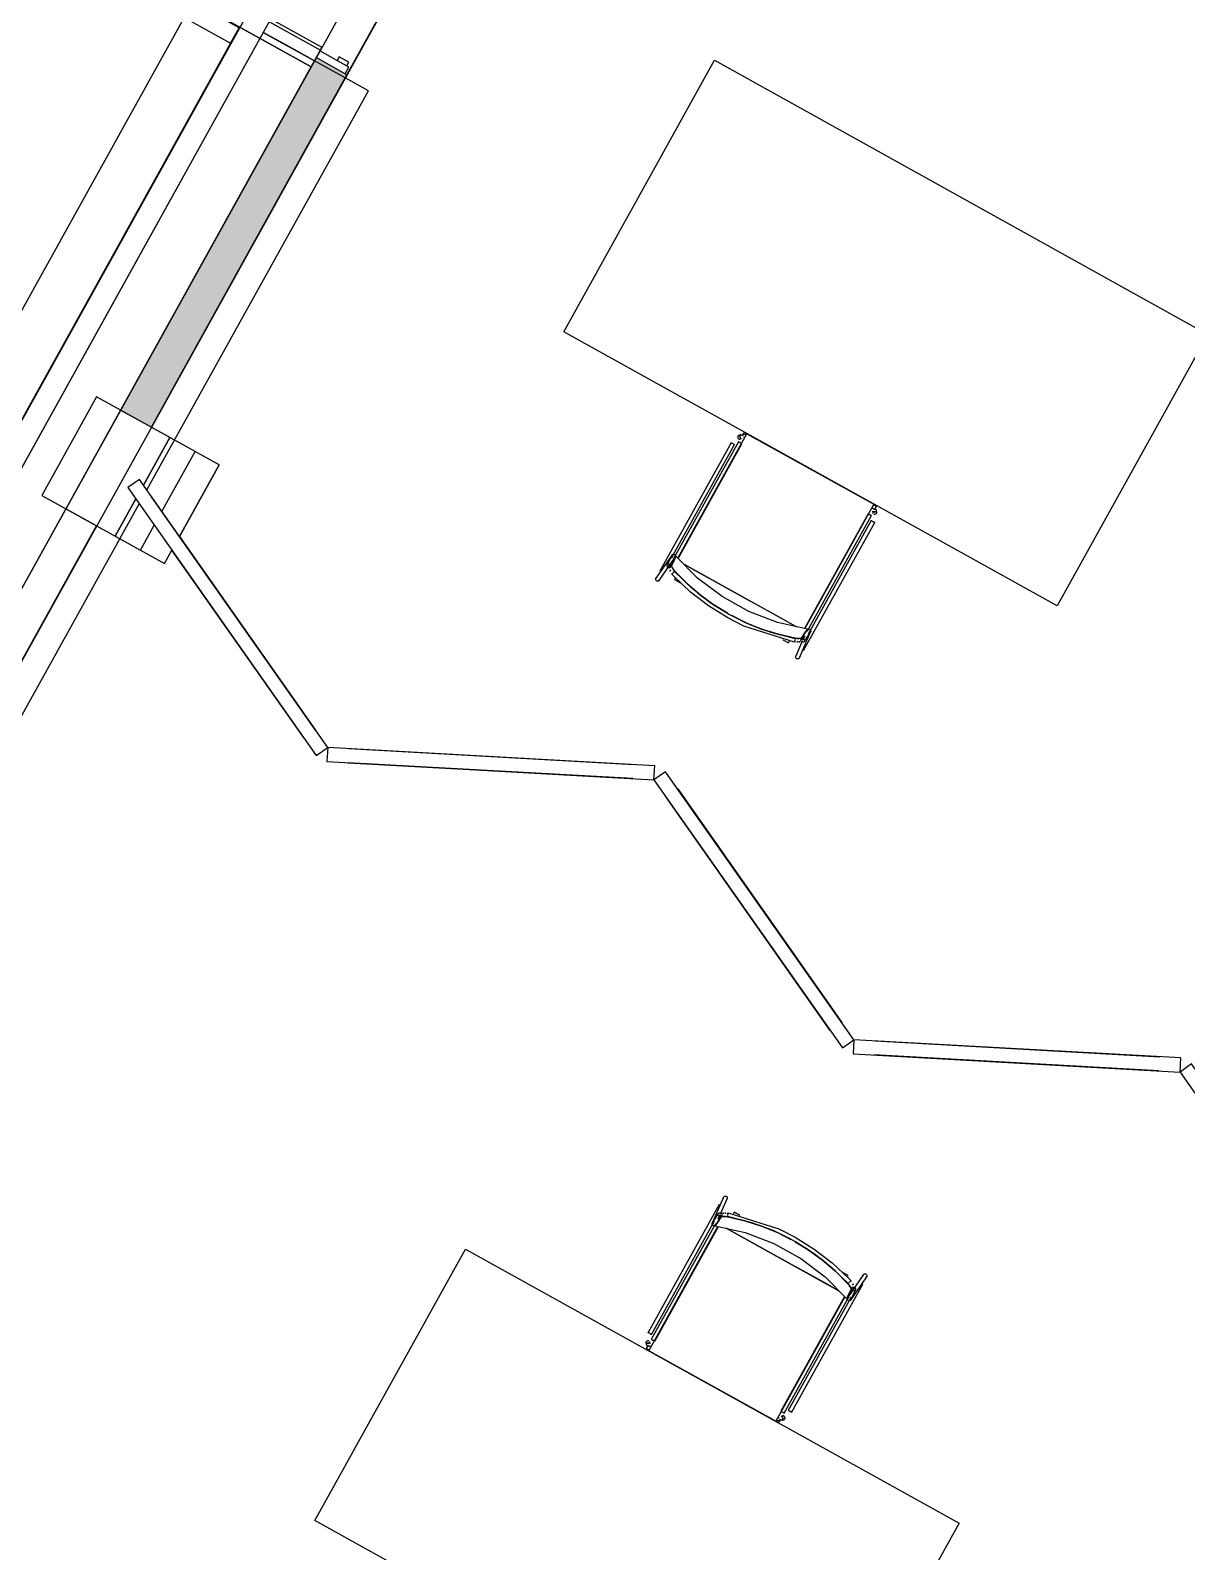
# Model space of a CAD drawing. Header units: metres. Extents: x 2.3 to 42.8, y 0.9 to 31.9.
# Drawn here: x 23.138 to 24.429, y 21.248 to 22.945 of the extents above; entities that cross this region are included whole.
import ezdxf

# ---------------------------------------------------------------- set-up
doc = ezdxf.new("R2010")
doc.units = ezdxf.units.M
for name, color, linetype in [('ARREDI', 9, 'Continuous'), ('PARETI_STRUTTURE', 7, 'Continuous'), ('PILASTRI_SETTI', 8, 'Continuous'), ('PORTE_SCALE', 2, 'Continuous')]:
    doc.layers.add(name, color=color, linetype=linetype)

msp = doc.modelspace()

# ---------------------------------------------------------------- linework, layer by layer
at = {"layer": 'ARREDI'}
for points in [[(25.5648, 26.8977), (21.4984, 19.5741)], [(23.7335, 22.6087), (23.9017, 22.9116)], [(23.9017, 22.9116), (24.4525, 22.6058)], [(24.2843, 22.3029), (23.7335, 22.6087)], [(24.4525, 22.6058), (24.2843, 22.3029)], [(23.2389, 22.5214), (23.1777, 22.4112), (23.2328, 22.3806), (23.2559, 22.4223)], [(23.2644, 22.4376), (23.294, 22.4908), (23.2389, 22.5214)], [(23.349, 22.4602), (23.2939, 22.4908), (23.2644, 22.4376)], [(23.8609, 22.3562), (23.938, 22.495)], [(23.9307, 22.4906), (23.9305, 22.4913), (23.9301, 22.4919), (23.9297, 22.4925), (23.9291, 22.4928), (23.9286, 22.4929), (23.9283, 22.4928), (23.9283, 22.4928), (23.9282, 22.4927), (23.9278, 22.4923), (23.9277, 22.4918), (23.9277, 22.4911)], [(23.9277, 22.4911), (23.9279, 22.4904), (23.9282, 22.4897), (23.9287, 22.4892), (23.9292, 22.4889), (23.9297, 22.4888), (23.93, 22.4888), (23.93, 22.4888), (23.9302, 22.4889), (23.9305, 22.4893), (23.9307, 22.4899), (23.9307, 22.4906)], [(23.9324, 22.4929), (23.9319, 22.4934), (23.9314, 22.4938), (23.9309, 22.4939), (23.9306, 22.4938), (23.9304, 22.4937), (23.9301, 22.4933), (23.9299, 22.4927), (23.9299, 22.4921)], [(23.9299, 22.4921), (23.9301, 22.4914), (23.9304, 22.4907), (23.9309, 22.4902), (23.9314, 22.4898), (23.932, 22.4897)], [(23.9373, 22.4942), (23.937, 22.4949), (23.9364, 22.4954), (23.9357, 22.4956), (23.9349, 22.4956), (23.9342, 22.4953), (23.9336, 22.4949), (23.9334, 22.4945), (23.9333, 22.4942), (23.9331, 22.4935)], [(23.9373, 22.4942), (23.937, 22.4949), (23.9364, 22.4954), (23.9357, 22.4956), (23.9349, 22.4956), (23.9345, 22.4955), (23.9342, 22.4953), (23.9336, 22.4949), (23.9333, 22.4942), (23.9331, 22.4935)], [(23.9342, 22.4916), (23.935, 22.4913), (23.9357, 22.4913)], [(23.9342, 22.4916), (23.935, 22.4913), (23.9357, 22.4913), (23.9362, 22.4915)], [(23.938, 22.495), (24.0797, 22.4163), (24.0026, 22.2775)], [(24.0792, 22.4166), (24.0558, 22.4296), (24.0323, 22.4426), (24.0088, 22.4556), (23.9854, 22.4687), (23.9619, 22.4817), (23.9384, 22.4947)], [(23.9204, 22.485), (23.9203, 22.485)], [(23.9204, 22.485), (23.9207, 22.4848), (23.9211, 22.4846)], [(23.9211, 22.4846), (23.9217, 22.4843), (23.9223, 22.4839), (23.923, 22.4835), (23.9235, 22.4832), (23.9239, 22.483), (23.9241, 22.4829)], [(23.9318, 22.4842), (23.9312, 22.4845), (23.9306, 22.4849), (23.9299, 22.4852), (23.9293, 22.4855), (23.9289, 22.4858), (23.9287, 22.4859)], [(23.349, 22.4602), (23.3047, 22.3803), (23.4566, 22.1643)], [(23.2559, 22.4223), (23.2328, 22.3806), (23.2879, 22.3501), (23.2962, 22.365)], [(23.4566, 22.1643), (23.2735, 22.4246)], [(24.0769, 22.4036), (24.0767, 22.4037), (24.0763, 22.404), (24.0757, 22.4043), (24.075, 22.4046), (24.0744, 22.405), (24.0738, 22.4053)], [(24.0777, 22.4129), (24.0778, 22.4124), (24.0782, 22.4118), (24.0788, 22.4113), (24.0795, 22.4111), (24.0803, 22.4111), (24.081, 22.4114)], [(24.0778, 22.4124), (24.0782, 22.4118), (24.0788, 22.4113), (24.0795, 22.4111), (24.0803, 22.4111), (24.081, 22.4114)], [(24.0784, 22.4084), (24.0788, 22.408), (24.0793, 22.4077), (24.08, 22.4076), (24.0808, 22.4077), (24.0815, 22.4079)], [(24.0798, 22.4078), (24.0792, 22.4074), (24.0788, 22.4069), (24.0787, 22.4065), (24.0787, 22.4063), (24.0788, 22.406)], [(24.0794, 22.4154), (24.0802, 22.4154), (24.0809, 22.4151), (24.0815, 22.4147), (24.0819, 22.414), (24.082, 22.4136), (24.082, 22.4133), (24.0819, 22.4125), (24.0815, 22.4119), (24.081, 22.4114), (24.0815, 22.4119), (24.0817, 22.4122), (24.0819, 22.4125), (24.082, 22.4133), (24.0819, 22.414), (24.0815, 22.4147), (24.0809, 22.4151), (24.0802, 22.4154), (24.0794, 22.4154)], [(24.0797, 22.4053), (24.0804, 22.4052), (24.0811, 22.4053), (24.0819, 22.4055)], [(24.0819, 22.4055), (24.0824, 22.4058), (24.0828, 22.4063), (24.083, 22.4068), (24.083, 22.4069), (24.0829, 22.4072), (24.0825, 22.4076), (24.0819, 22.4079), (24.0813, 22.408), (24.0805, 22.408), (24.0798, 22.4078)], [(24.0815, 22.4079), (24.0821, 22.4082), (24.0825, 22.4087), (24.0826, 22.4092), (24.0826, 22.4094), (24.0826, 22.4094), (24.0825, 22.4097), (24.0822, 22.41), (24.0816, 22.4103), (24.0809, 22.4104), (24.0801, 22.4104)], [(24.0768, 22.3981), (24.077, 22.398), (24.0774, 22.3978), (24.0779, 22.3975), (24.0786, 22.3972), (24.0792, 22.3968), (24.0798, 22.3965)], [(24.0798, 22.3965), (24.0802, 22.3962), (24.0805, 22.3961), (24.0805, 22.396), (24.0805, 22.396)], [(23.4437, 22.1552), (23.2962, 22.365)], [(23.855, 22.3566), (23.8545, 22.3571), (23.8541, 22.3578), (23.854, 22.3585), (23.8541, 22.3593), (23.8544, 22.3597), (23.8544, 22.3597), (23.8545, 22.3599), (23.8551, 22.3604), (23.8558, 22.3606)], [(23.9917, 22.267), (23.9941, 22.2666), (23.9964, 22.2665), (23.9981, 22.2667), (23.9989, 22.267), (24.0022, 22.2719), (24.0055, 22.2768), (23.9721, 22.2844), (23.9401, 22.2966), (23.9102, 22.3132), (23.8829, 22.3339), (23.8588, 22.3583), (23.8564, 22.3529), (23.854, 22.3475)], [(23.8558, 22.3606), (23.8566, 22.3606), (23.8573, 22.3603), (23.8578, 22.3598), (23.8582, 22.3591), (23.8583, 22.3584)], [(23.8565, 22.3564), (23.8588, 22.3583)], [(23.8588, 22.3583), (23.8565, 22.3564)], [(23.841, 22.3421), (23.841, 22.3422), (23.8411, 22.3421), (23.8413, 22.342), (23.8418, 22.3417)], [(23.8418, 22.3417), (23.8424, 22.3414)], [(23.85, 22.3456), (23.8494, 22.346), (23.849, 22.3467), (23.8489, 22.3474), (23.8489, 22.3475), (23.849, 22.3481), (23.8491, 22.3483), (23.8494, 22.3488), (23.85, 22.3492), (23.8507, 22.3494)], [(23.8507, 22.3494), (23.8515, 22.3494), (23.8522, 22.3492), (23.8527, 22.3487), (23.8531, 22.348), (23.8532, 22.3473), (23.8531, 22.3466), (23.853, 22.3465), (23.8527, 22.346), (23.8521, 22.3455), (23.8514, 22.3453)], [(23.851, 22.345), (23.8534, 22.3504), (23.854, 22.3517)], [(23.8518, 22.3427), (23.8526, 22.3416)], [(23.8526, 22.3416), (23.8519, 22.3427)], [(23.8577, 22.3414), (23.8561, 22.3433), (23.8548, 22.3452), (23.8541, 22.3467), (23.8539, 22.3475)], [(23.854, 22.3475), (23.8541, 22.3466), (23.8549, 22.3451), (23.8562, 22.3432), (23.8577, 22.3414)], [(23.8543, 22.3386), (23.8541, 22.3384), (23.8541, 22.3384), (23.8541, 22.3384), (23.8544, 22.3386), (23.8547, 22.3389), (23.8552, 22.3394), (23.8558, 22.3399), (23.8563, 22.3404)], [(23.8563, 22.3404), (23.8568, 22.3408), (23.8572, 22.3411), (23.8573, 22.3413)], [(23.9018, 22.3035), (23.8862, 22.3148), (23.8714, 22.3275), (23.8577, 22.3414)], [(23.8578, 22.3413), (23.8715, 22.3274), (23.8863, 22.3148), (23.9018, 22.3035)], [(23.8675, 22.3494), (23.8801, 22.3425), (23.9002, 22.3313), (23.9204, 22.3201), (23.9406, 22.3089), (23.9608, 22.2977), (23.9809, 22.2865), (23.9934, 22.2796)], [(23.9934, 22.2796), (23.8676, 22.3494)], [(23.8387, 22.3304), (23.8379, 22.3304), (23.8372, 22.3307), (23.8367, 22.3312), (23.8363, 22.3318), (23.8362, 22.3326), (23.8363, 22.3333), (23.8365, 22.3337), (23.8365, 22.3337), (23.8367, 22.3339), (23.8373, 22.3344), (23.838, 22.3346)], [(23.8405, 22.3325), (23.8403, 22.3317), (23.8401, 22.3313), (23.8401, 22.3313), (23.84, 22.3311), (23.8394, 22.3306), (23.8387, 22.3304)], [(23.8582, 22.3344), (23.8579, 22.3337), (23.8575, 22.3331), (23.8573, 22.3327), (23.8572, 22.3325)], [(23.9023, 22.3032), (23.9163, 22.2947)], [(23.9163, 22.2947), (23.9023, 22.3032)], [(23.9212, 22.292), (23.936, 22.2845), (23.9541, 22.2771), (23.9726, 22.2713), (23.9916, 22.267)], [(23.9917, 22.267), (23.9727, 22.2713), (23.9541, 22.2771), (23.9361, 22.2845), (23.9212, 22.292)], [(24.0026, 22.2695), (24.0017, 22.2681), (23.9993, 22.2645)], [(24.0055, 22.2768), (24.0052, 22.2746)], [(24.0054, 22.2759), (24.0059, 22.2765), (24.0066, 22.2767), (24.0073, 22.2768), (24.0081, 22.2766), (24.0087, 22.2761), (24.0091, 22.2755)], [(24.0091, 22.2755), (24.0092, 22.2748), (24.0092, 22.274), (24.0091, 22.2738), (24.0091, 22.2738), (24.0088, 22.2734), (24.0083, 22.2729), (24.0076, 22.2726), (24.0068, 22.2725)], [(23.9845, 22.2618), (23.9846, 22.262), (23.9849, 22.2624), (23.9852, 22.263), (23.9855, 22.2637)], [(23.9912, 22.2626), (23.9911, 22.2624), (23.9911, 22.2623), (23.9911, 22.2623)], [(23.9915, 22.2645), (23.9914, 22.2638), (23.9913, 22.2631)], [(23.9923, 22.263), (23.9913, 22.2631)], [(23.9913, 22.2631), (23.9923, 22.263)], [(23.9919, 22.2666), (23.9918, 22.2663), (23.9917, 22.2659), (23.9916, 22.2652)], [(23.999, 22.267), (23.9982, 22.2666), (23.9965, 22.2665), (23.9943, 22.2666), (23.9917, 22.267)], [(23.9948, 22.2627), (23.9936, 22.2628)], [(23.9937, 22.2628), (23.995, 22.2627)], [(23.9976, 22.2628), (23.9959, 22.2627)], [(23.996, 22.2627), (23.9976, 22.2628)], [(23.9984, 22.2637), (23.9982, 22.2644), (23.9983, 22.2651), (23.9985, 22.2657), (23.9986, 22.2658), (23.9992, 22.2663), (23.9998, 22.2666), (24.0006, 22.2666), (24.0013, 22.2664), (24.0019, 22.2659), (24.0023, 22.2653)], [(24.0023, 22.2653), (24.0025, 22.2645), (24.0024, 22.2638), (24.0022, 22.2633), (24.0021, 22.2631), (24.0016, 22.2627), (24.0015, 22.2627), (24.0009, 22.2624), (24.0001, 22.2624), (23.9994, 22.2626), (23.9988, 22.263)], [(23.9999, 22.2539), (24.0005, 22.2536)], [(24.0005, 22.2536), (24.0009, 22.2534), (24.0012, 22.2532)], [(24.0012, 22.2532), (24.0012, 22.2532)], [(23.9925, 22.245), (23.9923, 22.2457), (23.9924, 22.2464), (23.9925, 22.2467), (23.9925, 22.2467), (23.9927, 22.2471), (23.9933, 22.2476)], [(23.9965, 22.2466), (23.9966, 22.2459), (23.9965, 22.2452), (23.9965, 22.2449), (23.9965, 22.2449), (23.9962, 22.2445), (23.9957, 22.244), (23.995, 22.2437), (23.9942, 22.2437), (23.9935, 22.2439), (23.9929, 22.2443), (23.9925, 22.245)], [(23.4938, 22.1436), (23.8115, 22.1259)], [(23.4929, 22.1279), (23.8107, 22.1102)], [(23.8107, 22.1102), (23.4929, 22.1279)], [(24.0438, 21.8382), (23.8607, 22.0986)], [(23.8607, 22.0986), (24.0438, 21.8382)], [(24.0309, 21.8292), (23.8478, 22.0895)], [(24.081, 21.8176), (24.3988, 21.7998)], [(24.0801, 21.8019), (24.3979, 21.7841)], [(24.3979, 21.7841), (24.0801, 21.8019)], [(23.9118, 21.6415), (23.9116, 21.6422), (23.9117, 21.6429), (23.9118, 21.6432), (23.9118, 21.6432), (23.9121, 21.6436), (23.9126, 21.6441), (23.9133, 21.6444), (23.914, 21.6444), (23.9148, 21.6442), (23.9154, 21.6438), (23.9158, 21.6431)], [(23.9158, 21.6431), (23.9159, 21.6424), (23.9159, 21.6417), (23.9158, 21.6415), (23.9158, 21.6414), (23.9155, 21.641), (23.915, 21.6405)], [(23.9056, 21.6187), (23.9066, 21.62), (23.909, 21.6236)], [(23.906, 21.6228), (23.9058, 21.6236), (23.9059, 21.6243), (23.9061, 21.6248), (23.9062, 21.625), (23.9067, 21.6254), (23.9067, 21.6255), (23.9074, 21.6257), (23.9082, 21.6258), (23.9089, 21.6255), (23.9095, 21.6251)], [(23.9099, 21.6244), (23.9101, 21.6237), (23.91, 21.623), (23.9097, 21.6225), (23.9096, 21.6223), (23.9091, 21.6218), (23.9084, 21.6216), (23.9077, 21.6215), (23.907, 21.6218), (23.9064, 21.6222), (23.906, 21.6228)], [(23.907, 21.6349), (23.9071, 21.6349)], [(23.9078, 21.6345), (23.9073, 21.6347), (23.9071, 21.6349)], [(23.9084, 21.6342), (23.9078, 21.6345)], [(23.9107, 21.6253), (23.9124, 21.6254)], [(23.9123, 21.6254), (23.9107, 21.6253)], [(23.9146, 21.6253), (23.9133, 21.6254)], [(23.9135, 21.6254), (23.9147, 21.6253)], [(23.9159, 21.6251), (23.917, 21.625)], [(23.917, 21.625), (23.9159, 21.6251)], [(23.9164, 21.6216), (23.9165, 21.6218), (23.9165, 21.6222), (23.9167, 21.6229)], [(23.9168, 21.6236), (23.9169, 21.6243), (23.917, 21.625)], [(23.9171, 21.6255), (23.9171, 21.6258), (23.9172, 21.6258), (23.9172, 21.6258)], [(23.9238, 21.6263), (23.9237, 21.6261), (23.9234, 21.6257), (23.9231, 21.6251), (23.9227, 21.6244)], [(23.9703, 21.3931), (23.8286, 21.4718), (23.9056, 21.6106)], [(23.8992, 21.6126), (23.899, 21.6133), (23.8991, 21.6141), (23.8992, 21.6143), (23.8992, 21.6143), (23.8995, 21.6147), (23.9, 21.6153), (23.9007, 21.6156), (23.9014, 21.6156)], [(23.9029, 21.6122), (23.9024, 21.6117), (23.9017, 21.6114), (23.9009, 21.6113), (23.9002, 21.6116), (23.8996, 21.612), (23.8992, 21.6126)], [(23.9166, 21.6211), (23.9141, 21.6215), (23.9118, 21.6216), (23.9101, 21.6215), (23.9093, 21.6211), (23.906, 21.6162), (23.9027, 21.6113), (23.9361, 21.6038), (23.9681, 21.5915), (23.9981, 21.5749), (24.0254, 21.5542), (24.0495, 21.5298), (24.0519, 21.5352), (24.0543, 21.5406)], [(23.9027, 21.6113), (23.9031, 21.6136)], [(23.9093, 21.6211), (23.9101, 21.6215), (23.9118, 21.6216), (23.914, 21.6215), (23.9165, 21.6212)], [(24.0407, 21.5387), (24.0282, 21.5456), (24.0081, 21.5568), (23.9879, 21.568), (23.9677, 21.5792), (23.9475, 21.5904), (23.9274, 21.6016), (23.9149, 21.6086)], [(23.9149, 21.6085), (24.0407, 21.5387)], [(23.9166, 21.6211), (23.9355, 21.6168), (23.9541, 21.611), (23.9722, 21.6037), (23.9871, 21.5961)], [(23.9871, 21.5962), (23.9722, 21.6036), (23.9542, 21.611), (23.9356, 21.6168), (23.9167, 21.6211)], [(24.0059, 21.5849), (23.992, 21.5934)], [(23.992, 21.5934), (24.006, 21.5849)], [(23.4558, 21.2823), (23.624, 21.5852)], [(23.624, 21.5852), (24.1747, 21.2794)], [(24.0504, 21.5469), (24.0368, 21.5607), (24.022, 21.5733), (24.0065, 21.5846)], [(24.0065, 21.5846), (24.022, 21.5733), (24.0368, 21.5606), (24.0505, 21.5468)], [(24.0501, 21.5538), (24.0504, 21.5544), (24.0507, 21.555), (24.051, 21.5554), (24.0511, 21.5556)], [(24.0678, 21.5557), (24.0679, 21.5564), (24.0682, 21.5568), (24.0682, 21.5568), (24.0683, 21.557), (24.0689, 21.5575), (24.0696, 21.5577)], [(24.0696, 21.5577), (24.0704, 21.5577), (24.0711, 21.5574), (24.0716, 21.5569), (24.072, 21.5563), (24.0721, 21.5556), (24.072, 21.5548), (24.0717, 21.5544), (24.0717, 21.5544), (24.0716, 21.5542), (24.071, 21.5537), (24.0703, 21.5535)], [(24.0543, 21.5406), (24.0542, 21.5415), (24.0534, 21.543), (24.0521, 21.5449), (24.0505, 21.5468)], [(24.0505, 21.5468), (24.0522, 21.5448), (24.0535, 21.5429), (24.0542, 21.5415), (24.0543, 21.5406)], [(24.0519, 21.5477), (24.0515, 21.5473), (24.0511, 21.547), (24.051, 21.5469)], [(24.054, 21.5496), (24.0541, 21.5497), (24.0542, 21.5497), (24.0541, 21.5497), (24.0539, 21.5495), (24.0535, 21.5492), (24.053, 21.5487), (24.0525, 21.5482), (24.0519, 21.5478)], [(24.0573, 21.5431), (24.0549, 21.5377), (24.0543, 21.5364)], [(24.0576, 21.5387), (24.0568, 21.5387), (24.0561, 21.539), (24.0555, 21.5394), (24.0552, 21.5401), (24.055, 21.5408), (24.0552, 21.5415), (24.0552, 21.5417), (24.0556, 21.5421), (24.0561, 21.5426), (24.0569, 21.5428)], [(24.0557, 21.5465), (24.0564, 21.5455)], [(24.0564, 21.5454), (24.0557, 21.5465)], [(24.0583, 21.5426), (24.0589, 21.5421), (24.0593, 21.5414), (24.0594, 21.5407), (24.0594, 21.5406), (24.0592, 21.54), (24.0592, 21.5398), (24.0589, 21.5394), (24.0583, 21.5389), (24.0576, 21.5387)], [(24.0665, 21.5464), (24.0659, 21.5467)], [(24.0672, 21.546), (24.0672, 21.546), (24.0672, 21.546), (24.0669, 21.5461), (24.0665, 21.5464)], [(24.0474, 21.5319), (23.9703, 21.3931)], [(24.0518, 21.5318), (24.0495, 21.5298)], [(24.0495, 21.5298), (24.0518, 21.5318)], [(24.0525, 21.5275), (24.0517, 21.5275), (24.051, 21.5278), (24.0505, 21.5283), (24.0501, 21.529), (24.05, 21.5297)], [(24.0532, 21.5315), (24.0538, 21.531), (24.0542, 21.5303), (24.0543, 21.5296), (24.0541, 21.5289), (24.0539, 21.5284), (24.0539, 21.5284), (24.0538, 21.5282), (24.0532, 21.5278), (24.0525, 21.5275)], [(23.8285, 21.4916), (23.828, 21.4919), (23.8278, 21.492), (23.8277, 21.4921), (23.8277, 21.4921)], [(23.8315, 21.49), (23.8313, 21.4901), (23.8309, 21.4903), (23.8304, 21.4906), (23.8297, 21.491), (23.8291, 21.4913), (23.8285, 21.4917)], [(23.8264, 21.4826), (23.8258, 21.4823), (23.8255, 21.4818), (23.8253, 21.4813), (23.8253, 21.4812), (23.8254, 21.4809), (23.8258, 21.4805), (23.8263, 21.4802), (23.827, 21.4801), (23.8278, 21.4802), (23.8285, 21.4804)], [(23.8268, 21.4802), (23.8262, 21.4799), (23.8258, 21.4794), (23.8257, 21.4789), (23.8257, 21.4788), (23.8257, 21.4787), (23.8258, 21.4785), (23.8261, 21.4781), (23.8267, 21.4778), (23.8274, 21.4777), (23.8281, 21.4777)], [(23.8289, 21.4728), (23.8281, 21.4727), (23.8274, 21.473), (23.8268, 21.4735), (23.8264, 21.4741), (23.8263, 21.4746), (23.8263, 21.4748), (23.8264, 21.4756), (23.8267, 21.4762), (23.8273, 21.4767), (23.8268, 21.4762), (23.8265, 21.4759), (23.8264, 21.4756), (23.8263, 21.4748), (23.8264, 21.4741), (23.8268, 21.4735), (23.8274, 21.473), (23.8281, 21.4727), (23.8289, 21.4728)], [(23.8286, 21.4828), (23.8279, 21.4829), (23.8271, 21.4829), (23.8264, 21.4826)], [(23.8299, 21.4797), (23.8295, 21.4801), (23.8289, 21.4804), (23.8282, 21.4805), (23.8275, 21.4804), (23.8268, 21.4802)], [(23.8305, 21.4757), (23.8301, 21.4763), (23.8295, 21.4768), (23.8288, 21.477), (23.828, 21.477), (23.8273, 21.4767)], [(23.8306, 21.4752), (23.8305, 21.4757), (23.8301, 21.4763), (23.8295, 21.4768), (23.8288, 21.477), (23.828, 21.477), (23.8273, 21.4767)], [(23.8285, 21.4804), (23.8291, 21.4807), (23.8294, 21.4812), (23.8296, 21.4817), (23.8296, 21.4818), (23.8295, 21.4821)], [(23.829, 21.4716), (23.8525, 21.4585), (23.876, 21.4455), (23.8994, 21.4325), (23.9229, 21.4195), (23.9464, 21.4064), (23.9698, 21.3934)], [(23.8314, 21.4845), (23.8316, 21.4844), (23.832, 21.4842), (23.8326, 21.4838), (23.8332, 21.4835), (23.8339, 21.4831), (23.8345, 21.4828)], [(23.9765, 21.4039), (23.9771, 21.4036), (23.9777, 21.4032), (23.9784, 21.4029), (23.9789, 21.4026), (23.9794, 21.4023), (23.9796, 21.4022)], [(23.9872, 21.4035), (23.9866, 21.4039), (23.9859, 21.4042), (23.9853, 21.4046), (23.9847, 21.4049), (23.9844, 21.4051), (23.9842, 21.4052)], [(23.9879, 21.4031), (23.9876, 21.4033), (23.9872, 21.4035)], [(23.9879, 21.4031), (23.9879, 21.4031)], [(23.9709, 21.3939), (23.9713, 21.3932), (23.9719, 21.3928), (23.9726, 21.3925), (23.9734, 21.3925), (23.9741, 21.3928), (23.9746, 21.3933), (23.9749, 21.3936), (23.975, 21.3939), (23.9751, 21.3947)], [(23.9709, 21.3939), (23.9713, 21.3932), (23.9719, 21.3928), (23.9726, 21.3925), (23.9734, 21.3925), (23.9738, 21.3926), (23.9741, 21.3928), (23.9746, 21.3933), (23.975, 21.3939), (23.9751, 21.3947)], [(23.974, 21.3965), (23.9733, 21.3968), (23.9726, 21.3968), (23.9721, 21.3966)], [(23.974, 21.3965), (23.9733, 21.3968), (23.9726, 21.3968)], [(23.9759, 21.3952), (23.9764, 21.3947), (23.9769, 21.3944), (23.9774, 21.3943), (23.9777, 21.3943), (23.9779, 21.3944), (23.9782, 21.3948), (23.9784, 21.3954), (23.9784, 21.3961)], [(23.9784, 21.3961), (23.9782, 21.3968), (23.9778, 21.3974), (23.9774, 21.398), (23.9768, 21.3983), (23.9763, 21.3984)], [(23.9806, 21.397), (23.9804, 21.3977), (23.9801, 21.3984), (23.9796, 21.3989), (23.9791, 21.3993), (23.9786, 21.3994), (23.9783, 21.3993), (23.9782, 21.3993), (23.9781, 21.3992), (23.9778, 21.3988), (23.9776, 21.3982), (23.9776, 21.3976)], [(23.9776, 21.3976), (23.9778, 21.3968), (23.9781, 21.3962), (23.9786, 21.3957), (23.9791, 21.3953), (23.9797, 21.3952), (23.98, 21.3953), (23.98, 21.3953), (23.9801, 21.3954), (23.9804, 21.3958), (23.9806, 21.3963), (23.9806, 21.397)], [(24.0065, 20.9765), (23.4558, 21.2823)], [(24.1747, 21.2794), (24.0065, 20.9765)]]:
    msp.add_lwpolyline(points, dxfattribs=at)
for points in [[(23.3664, 22.9392), (22.8169, 21.9495), (22.8172, 21.9494), (23.3667, 22.939)], [(23.2733, 22.5023), (23.4916, 22.8955), (23.4572, 22.9146), (23.2389, 22.5214)], [(23.9333, 22.4927), (23.9331, 22.4935)], [(23.4702, 22.145), (23.2599, 22.4439), (23.247, 22.4349), (23.4573, 22.1359)], [(22.8116, 21.7518), (22.846, 21.7327), (23.2121, 22.3921), (23.1777, 22.4112)], [(23.4702, 22.145), (23.4693, 22.1292), (23.8342, 22.1088), (23.8351, 22.1246)], [(24.0574, 21.8189), (23.8471, 22.1179), (23.8342, 22.1088), (24.0445, 21.8099)], [(24.0574, 21.8189), (24.0565, 21.8032), (24.4215, 21.7828), (24.4223, 21.7985)], [(24.6446, 21.4929), (24.4343, 21.7918), (24.4215, 21.7828), (24.6317, 21.4838)], [(23.975, 21.3954), (23.9751, 21.3947)]]:
    msp.add_lwpolyline(points, close=True, dxfattribs=at)
at = {"layer": 'PARETI_STRUTTURE'}
for points in [[(27.0359, 29.4946), (26.8009, 29.0712), (26.5715, 28.6581), (26.0663, 27.7483), (25.7055, 27.0984), (25.5016, 26.7313), (25.1408, 26.0813), (24.2731, 24.5187), (24.0437, 24.1056), (23.759, 23.5927), (23.3981, 22.9428), (22.7559, 21.7862), (22.395, 21.1362), (22.185, 20.7579), (21.9556, 20.3449), (21.4373, 19.4113), (21.0764, 18.7614), (20.5364, 17.7889), (20.1756, 17.139), (19.7671, 16.4034), (19.5378, 15.9903), (18.2075, 13.5945)], [(26.7902, 28.9173), (19.6512, 16.0599)], [(24.3647, 24.4678), (19.6293, 15.9394)], [(23.1563, 23.1027), (23.1418, 23.0765), (23.4516, 22.9045), (23.1418, 23.0765), (23.1538, 23.0982), (23.6357, 23.236), (23.4979, 23.7178), (23.5099, 23.7395), (23.8197, 23.5675)], [(23.4916, 22.8955), (23.8491, 23.5392)], [(23.1521, 23.0951), (23.4619, 22.9231)], [(23.1538, 23.0982), (23.4636, 22.9262)], [(22.7605, 21.9696), (23.3195, 22.9765)], [(23.3981, 22.9428), (23.4552, 22.9111), (23.3981, 22.9428), (22.7559, 21.7861), (22.813, 21.7544)], [(23.3616, 22.9306), (22.8218, 21.9584)], [(23.4208, 22.9302), (23.3981, 22.9428)], [(23.4636, 22.9262), (23.4516, 22.9045)], [(23.4614, 22.9221), (23.4572, 22.9146)], [(23.4896, 22.8967), (23.4937, 22.9041), (23.4614, 22.9221)], [(23.4897, 22.8919), (23.4552, 22.911)], [(23.2682, 22.4322), (23.5155, 22.8776), (23.4897, 22.8919)], [(23.285, 22.4082), (23.3222, 22.4751), (23.212, 22.5363), (23.1509, 22.4261)], [(23.2389, 22.5214), (23.1777, 22.4112), (23.2328, 22.3806), (23.2559, 22.4223)], [(23.2644, 22.4376), (23.294, 22.4908), (23.2389, 22.5214)], [(23.349, 22.4602), (23.2939, 22.4908), (23.2644, 22.4376)], [(23.9306, 22.4938), (23.9283, 22.4928)], [(23.93, 22.4888), (23.932, 22.4897)], [(23.9334, 22.4945), (23.9374, 22.4941), (23.9372, 22.4946), (23.9368, 22.4951), (23.9363, 22.4954), (23.9357, 22.4956), (23.9352, 22.4956), (23.9346, 22.4955), (23.9345, 22.4955)], [(24.0792, 22.4166), (23.9385, 22.4947)], [(23.9203, 22.485), (23.841, 22.3422)], [(23.8554, 22.359), (23.9241, 22.4829)], [(23.9286, 22.4859), (23.8569, 22.3567)], [(23.8613, 22.3558), (23.9324, 22.4838)], [(23.3047, 22.3803), (23.349, 22.4602)], [(23.1509, 22.4261), (23.261, 22.365), (23.2765, 22.3929)], [(23.2559, 22.4223), (23.2328, 22.3806), (23.2879, 22.3501), (23.2962, 22.365)], [(22.8475, 21.7353), (22.8733, 21.721), (23.2532, 22.4053)], [(23.2532, 22.4053), (23.2597, 22.4169)], [(24.0732, 22.4057), (24.0021, 22.2776)], [(24.0055, 22.2749), (24.077, 22.4036)], [(24.0783, 22.4087), (24.0787, 22.4063)], [(24.083, 22.4069), (24.0826, 22.4094)], [(24.0012, 22.2532), (24.0806, 22.396)], [(24.0768, 22.3981), (24.0065, 22.2715)], [(23.8544, 22.3597), (23.8365, 22.3337)], [(23.8401, 22.3313), (23.8579, 22.3572)], [(23.8491, 22.3483), (23.8541, 22.3589)], [(23.858, 22.357), (23.858, 22.3569), (23.8579, 22.3568), (23.8579, 22.3567), (23.8578, 22.3566), (23.8578, 22.3564), (23.8577, 22.3563), (23.8577, 22.3562), (23.8576, 22.3561), (23.8575, 22.356), (23.8575, 22.3559), (23.8574, 22.3557), (23.8574, 22.3556), (23.8573, 22.3555), (23.8573, 22.3554), (23.8572, 22.3553), (23.8571, 22.3551), (23.8571, 22.355), (23.857, 22.3549), (23.857, 22.3548), (23.8569, 22.3547), (23.8569, 22.3545), (23.8568, 22.3544), (23.8568, 22.3543), (23.8567, 22.3542), (23.8566, 22.3541), (23.8566, 22.354), (23.8565, 22.3538), (23.8565, 22.3537), (23.8564, 22.3536), (23.8564, 22.3535), (23.8563, 22.3534), (23.8563, 22.3532), (23.8562, 22.3531), (23.8561, 22.353), (23.8561, 22.3529), (23.856, 22.3528), (23.856, 22.3526), (23.8559, 22.3525), (23.8558, 22.3524), (23.8558, 22.3523), (23.8557, 22.3522), (23.8557, 22.352), (23.8556, 22.3519), (23.8556, 22.3518), (23.8555, 22.3517), (23.8555, 22.3516), (23.8554, 22.3515), (23.8553, 22.3513), (23.8553, 22.3512), (23.8552, 22.3511), (23.8552, 22.351), (23.8551, 22.3509), (23.8551, 22.3508), (23.855, 22.3506), (23.855, 22.3505), (23.8549, 22.3504), (23.8548, 22.3503), (23.8548, 22.3502), (23.8547, 22.35), (23.8547, 22.3499), (23.8546, 22.3498), (23.8546, 22.3497), (23.8545, 22.3496), (23.8544, 22.3495), (23.8544, 22.3493), (23.8543, 22.3492), (23.8543, 22.3491), (23.8542, 22.349), (23.8542, 22.3489), (23.8541, 22.3487), (23.8541, 22.3486), (23.854, 22.3485), (23.8539, 22.3484), (23.8539, 22.3483), (23.8538, 22.3481), (23.8538, 22.348), (23.8537, 22.3479), (23.8537, 22.3478), (23.8536, 22.3477), (23.8536, 22.3475), (23.8535, 22.3474), (23.8534, 22.3473), (23.8534, 22.3472), (23.8533, 22.3471), (23.8533, 22.347), (23.8532, 22.3468), (23.8532, 22.3467), (23.8531, 22.3466), (23.853, 22.3465), (23.853, 22.3465)], [(23.8538, 22.3563), (23.8553, 22.3589)], [(23.8534, 22.3504), (23.8525, 22.3488)], [(23.9166, 22.2895), (23.8951, 22.3029), (23.8751, 22.3183), (23.8567, 22.3356), (23.8541, 22.3384)], [(23.8573, 22.3413), (23.8754, 22.3238), (23.8951, 22.3082), (23.9162, 22.2947), (23.9187, 22.2933)], [(23.8572, 22.3325), (23.8638, 22.3287)], [(23.9911, 22.2623), (23.9347, 22.2804), (23.9166, 22.2895)], [(23.9187, 22.2933), (23.9412, 22.2822), (23.9647, 22.2735), (23.9889, 22.2672), (23.9919, 22.2666)], [(23.9965, 22.2449), (24.0091, 22.2738)], [(23.9985, 22.2657), (24.0049, 22.2755)], [(24.0021, 22.2687), (24.0002, 22.2644)], [(24.0008, 22.2664), (24.0017, 22.2681)], [(24.0051, 22.2755), (24.0047, 22.2745)], [(23.9782, 22.2652), (23.9845, 22.2618)], [(23.9998, 22.2634), (23.9925, 22.2467)], [(23.9118, 21.6432), (23.8992, 21.6143)], [(23.9085, 21.6247), (23.9158, 21.6414)], [(23.907, 21.6349), (23.8277, 21.4921)], [(23.9097, 21.6225), (23.9034, 21.6126)], [(23.9061, 21.6194), (23.908, 21.6237)], [(23.9172, 21.6258), (23.9736, 21.6077), (23.9917, 21.5986)], [(23.93, 21.6229), (23.9238, 21.6263)], [(23.9028, 21.6133), (23.8313, 21.4845)], [(23.8315, 21.49), (23.9018, 21.6166)], [(23.8351, 21.4824), (23.9062, 21.6105)], [(23.9032, 21.6126), (23.9036, 21.6136)], [(23.9075, 21.6217), (23.9066, 21.62)], [(23.9896, 21.5948), (23.9671, 21.6059), (23.9436, 21.6146), (23.9193, 21.6209), (23.9164, 21.6215)], [(24.0509, 21.5468), (24.0329, 21.5643), (24.0132, 21.5799), (23.9921, 21.5934), (23.9896, 21.5948)], [(23.9917, 21.5986), (24.0131, 21.5852), (24.0332, 21.5698), (24.0516, 21.5525), (24.0542, 21.5497)], [(24.0511, 21.5557), (24.0444, 21.5594)], [(24.0682, 21.5568), (24.0503, 21.5309)], [(24.0539, 21.5284), (24.0717, 21.5544)], [(23.9879, 21.4031), (24.0673, 21.546)], [(24.0502, 21.5311), (24.0503, 21.5312), (24.0503, 21.5313), (24.0504, 21.5314), (24.0505, 21.5316), (24.0505, 21.5317), (24.0506, 21.5318), (24.0506, 21.5319), (24.0507, 21.532), (24.0507, 21.5321), (24.0508, 21.5323), (24.0508, 21.5324), (24.0509, 21.5325), (24.051, 21.5326), (24.051, 21.5327), (24.0511, 21.5329), (24.0511, 21.533), (24.0512, 21.5331), (24.0512, 21.5332), (24.0513, 21.5333), (24.0514, 21.5335), (24.0514, 21.5336), (24.0515, 21.5337), (24.0515, 21.5338), (24.0516, 21.5339), (24.0516, 21.534), (24.0517, 21.5342), (24.0517, 21.5343), (24.0518, 21.5344), (24.0519, 21.5345), (24.0519, 21.5346), (24.052, 21.5348), (24.052, 21.5349), (24.0521, 21.535), (24.0521, 21.5351), (24.0522, 21.5352), (24.0523, 21.5353), (24.0523, 21.5355), (24.0524, 21.5356), (24.0524, 21.5357), (24.0525, 21.5358), (24.0525, 21.5359), (24.0526, 21.5361), (24.0527, 21.5362), (24.0527, 21.5363), (24.0528, 21.5364), (24.0528, 21.5365), (24.0529, 21.5366), (24.0529, 21.5368), (24.053, 21.5369), (24.053, 21.537), (24.0531, 21.5371), (24.0532, 21.5372), (24.0532, 21.5374), (24.0533, 21.5375), (24.0533, 21.5376), (24.0534, 21.5377), (24.0534, 21.5378), (24.0535, 21.538), (24.0535, 21.5381), (24.0536, 21.5382), (24.0537, 21.5383), (24.0537, 21.5384), (24.0538, 21.5386), (24.0538, 21.5387), (24.0539, 21.5388), (24.0539, 21.5389), (24.054, 21.539), (24.0541, 21.5391), (24.0541, 21.5393), (24.0542, 21.5394), (24.0542, 21.5395), (24.0543, 21.5396), (24.0543, 21.5397), (24.0544, 21.5399), (24.0544, 21.54), (24.0545, 21.5401), (24.0546, 21.5402), (24.0546, 21.5403), (24.0547, 21.5404), (24.0547, 21.5406), (24.0548, 21.5407), (24.0548, 21.5408), (24.0549, 21.5409), (24.0549, 21.541), (24.055, 21.5412), (24.0551, 21.5413), (24.0551, 21.5414), (24.0552, 21.5415), (24.0552, 21.5416), (24.0552, 21.5417)], [(24.0592, 21.5398), (24.0541, 21.5292)], [(24.0549, 21.5377), (24.0558, 21.5393)], [(24.047, 21.5324), (23.9758, 21.4043)], [(23.9796, 21.4022), (24.0514, 21.5314)], [(24.0529, 21.5291), (23.9841, 21.4052)], [(24.0544, 21.5318), (24.053, 21.5293)], [(23.8253, 21.4812), (23.8257, 21.4788)], [(23.829, 21.4716), (23.9698, 21.3934)], [(23.83, 21.4794), (23.8296, 21.4818)], [(23.9749, 21.3936), (23.9709, 21.394), (23.9711, 21.3935), (23.9715, 21.393), (23.972, 21.3927), (23.9725, 21.3925), (23.9731, 21.3925), (23.9737, 21.3926), (23.9738, 21.3926)], [(23.9782, 21.3993), (23.9763, 21.3984)], [(23.9777, 21.3943), (23.98, 21.3953)]]:
    msp.add_lwpolyline(points, dxfattribs=at)
for points in [[(23.3195, 22.9765), (23.31, 22.9593), (23.3616, 22.9306), (23.3712, 22.9478)], [(23.4553, 22.9112), (23.4209, 22.9303)], [(23.2733, 22.5023), (23.4916, 22.8955), (23.4572, 22.9146), (23.2389, 22.5214)], [(23.4805, 22.9115), (23.4915, 22.9053), (23.4938, 22.9095), (23.4828, 22.9156)], [(22.8116, 21.7518), (22.846, 21.7327), (23.2121, 22.3921), (23.1777, 22.4112)]]:
    msp.add_lwpolyline(points, close=True, dxfattribs=at)
at = {"layer": 'PILASTRI_SETTI'}
msp.add_solid([(23.2733, 22.5023), (23.4916, 22.8955), (23.2389, 22.5214), (23.4572, 22.9146)], dxfattribs=at)
at = {"layer": 'PORTE_SCALE'}
for centre, radius, start, end in [((15.1486, 27.9654), 10.5309, 327.21652, 327.28049), ((21.4292, 23.2112), 2.9414, 327.134, 327.363)]:
    msp.add_arc(centre, radius, start, end, dxfattribs=at)

doc.saveas('drawing.dxf')
